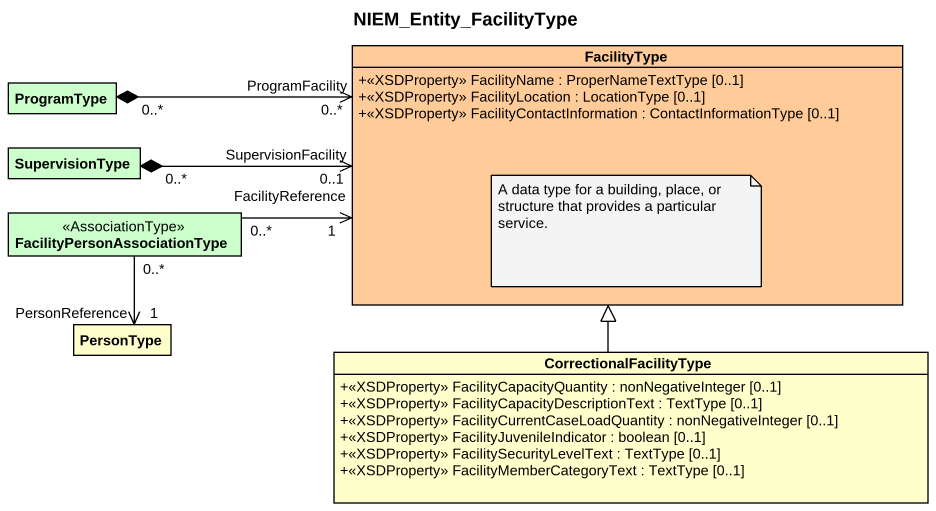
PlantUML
@startuml
title NIEM_Entity_FacilityType
hide circle
hide empty members
skinparam classAttributeIconSize 0
class FacilityType #FFCC99 {
  +<<XSDProperty>> FacilityName : ProperNameTextType [0..1]
  +<<XSDProperty>> FacilityLocation : LocationType [0..1]
  +<<XSDProperty>> FacilityContactInformation : ContactInformationType [0..1]
}
class ProgramType #CCFFCC
class SupervisionType #CCFFCC
class "FacilityPersonAssociationType" as FacilityPersonAssociationTyp <<AssociationType>> #CCFFCC
class PersonType
class CorrectionalFacilityType {
  +<<XSDProperty>> FacilityCapacityQuantity : nonNegativeInteger [0..1]
  +<<XSDProperty>> FacilityCapacityDescriptionText : TextType [0..1]
  +<<XSDProperty>> FacilityCurrentCaseLoadQuantity : nonNegativeInteger [0..1]
  +<<XSDProperty>> FacilityJuvenileIndicator : boolean [0..1]
  +<<XSDProperty>> FacilitySecurityLevelText : TextType [0..1]
  +<<XSDProperty>> FacilityMemberCategoryText : TextType [0..1]
}
ProgramType "0..*" *-right-> "ProgramFacility\n0..*" FacilityType
SupervisionType "0..*" *-right-> "SupervisionFacility\n0..1" FacilityType
FacilityPersonAssociationTyp "0..*" -right-> "FacilityReference\n1" FacilityType
FacilityPersonAssociationTyp "0..*" --> "PersonReference\n1" PersonType
CorrectionalFacilityType -up-|> FacilityType
note as N1
  A data type for a building, place, or structure that provides a particular service.
end note
@enduml
